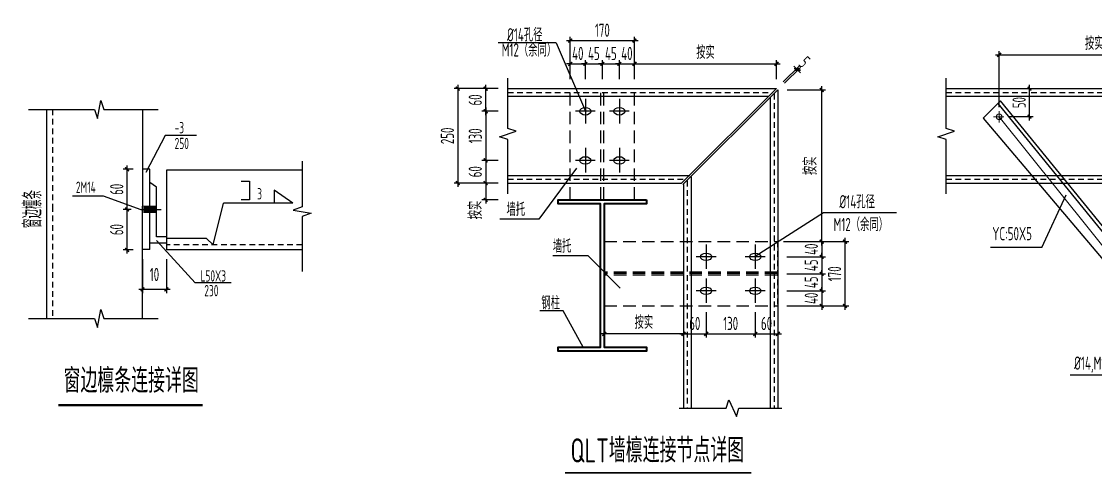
# Model space of a CAD drawing. Extents: x 447413 to 2975780, y -1432727 to 1301644.
# Drawn here: x 2714210 to 2756877, y -759806 to -741865 of the extents above; entities that cross this region are included whole.
import ezdxf
from ezdxf.enums import TextEntityAlignment as Align

# ---------------------------------------------------------------- set-up
doc = ezdxf.new("R2010")
doc.units = 0
doc.header["$LTSCALE"] = 1000
doc.header["$MEASUREMENT"] = 0
for name, pattern in [('DASHED', [0.75, 0.5, -0.25]), ('HIDDEN', [7, 5, -2]), ('HIDDENX2', [0.75, 0.5, -0.25]), ('x', [5, 3, -2]), ('x1', [2.5, 1.5, -1])]:
    doc.linetypes.add(name, pattern=pattern)
for name, color, linetype in [('AXIS_DIM', 3, 'Continuous'), ('COLU_DE_NUM', 7, 'Continuous'), ('DIM', 3, 'Continuous'), ('PUB_TEXT', 7, 'Continuous'), ('TEXT', 6, 'Continuous'), ('THIN', 7, 'Continuous'), ('X', 2, 'x'), ('中实线', 4, 'Continuous'), ('墙梁', 2, 'Continuous'), ('文字', 3, 'Continuous'), ('虚线', 1, 'HIDDEN'), ('螺栓', 15, 'Continuous')]:
    doc.layers.add(name, color=color, linetype=linetype)
for name, color, linetype, lineweight in [('柱', 51, 'Continuous', 18), ('细实线', 1, 'Continuous', 5), ('钢柱', 51, 'Continuous', 35)]:
    doc.layers.add(name, color=color, linetype=linetype, lineweight=lineweight)
doc.styles.add('TSSD_Dimension', font='sysz.shx', dxfattribs={"width": 0.7, "bigfont": 'syfs.shx'})
doc.styles.add('TSSD_Label', font='Tssdeng.shx', dxfattribs={"width": 0.7, "bigfont": 'hztxt.shx'})
doc.dimstyles.new('TSSD_10_150', dxfattribs={"dimtxt": 525, "dimasz": 150, "dimexe": 150, "dimexo": 375, "dimgap": 150, "dimtad": 1, "dimdec": 0, "dimlfac": 0.066667, "dimzin": 0, "dimdsep": 46, "dimtxsty": 'TSSD_Dimension', "dimblk": 'ARCHTICK', "dimblk1": 'ARCHTICK', "dimblk2": 'ARCHTICK', "dimcen": 0, "dimdle": 150, "dimclrt": 7, "dimadec": 0, "dimazin": 0, "dimtfac": 1, "dimtdec": 0, "dimtix": 1, "dimtmove": 2, "dimatfit": 3, "dimfxl": 0, "dimtolj": 1, "dimtzin": 0, "dimarcsym": 0})

# ---------------------------------------------------------------- blocks, each defined once
blk = doc.blocks.new('pppp')
at = {"layer": '螺栓', "lineweight": -3}
for p, q in [((0, -329), (0, 319)), ((263, 0), (-263, 0))]:
    blk.add_line(p, q, dxfattribs=at)
at = {"layer": '螺栓', "extrusion": (0, 0, -1)}
blk.add_ellipse((0, 0), major_axis=(-148, 0), ratio=0.666667, start_param=3.141593, end_param=9.424778, dxfattribs=at)
blk = doc.blocks.new('_ArchTick')
at = {"color": 0, "linetype": 'ByBlock', "const_width": 0.4}
blk.add_lwpolyline([(-0.5, -0.5), (0.5, 0.5)], dxfattribs=at)
blk = doc.blocks.new('*D140')
at = {"layer": 'Defpoints', "color": 0, "transparency": 16777216}
for p in [(2736611, -743546), (2736011, -744529), (2736611, -744529)]:
    blk.add_point(p, dxfattribs=at)
at = {"layer": 'DIM', "color": 0, "lineweight": -2, "transparency": 16777216}
for p, q in [((2736011, -743546), (2735861, -743546)), ((2736011, -744154), (2736011, -743396)), ((2736011, -743546), (2736611, -743546)), ((2736611, -744154), (2736611, -743396)), ((2736611, -743546), (2736761, -743546))]:
    blk.add_line(p, q, dxfattribs=at)
at = {"layer": 'DIM', "color": 0, "lineweight": -2, "transparency": 16777216, "xscale": 150, "yscale": 150, "zscale": 150}
blk.add_blockref('_ArchTick', (2736011, -743546), dxfattribs=at)
at = {"layer": 'DIM', "color": 0, "lineweight": -2, "transparency": 16777216, "xscale": 150, "yscale": 150, "zscale": 150, "rotation": 180}
blk.add_blockref('_ArchTick', (2736611, -743546), dxfattribs=at)
at = {"layer": 'DIM', "color": 7, "transparency": 16777216, "insert": (2736311, -743134), "char_height": 525, "attachment_point": 5, "style": 'TSSD_Dimension'}
blk.add_mtext('\\A1;40', dxfattribs=at)
blk = doc.blocks.new('*D141')
at = {"layer": 'Defpoints', "color": 0, "transparency": 16777216}
for p in [(2737286, -743546), (2736611, -744529), (2737286, -744529)]:
    blk.add_point(p, dxfattribs=at)
at = {"layer": 'DIM', "color": 0, "lineweight": -2, "transparency": 16777216}
for p, q in [((2736611, -743546), (2736461, -743546)), ((2736611, -744154), (2736611, -743396)), ((2736611, -743546), (2737286, -743546)), ((2737286, -744154), (2737286, -743396)), ((2737286, -743546), (2737436, -743546))]:
    blk.add_line(p, q, dxfattribs=at)
at = {"layer": 'DIM', "color": 0, "lineweight": -2, "transparency": 16777216, "xscale": 150, "yscale": 150, "zscale": 150}
blk.add_blockref('_ArchTick', (2736611, -743546), dxfattribs=at)
at = {"layer": 'DIM', "color": 0, "lineweight": -2, "transparency": 16777216, "xscale": 150, "yscale": 150, "zscale": 150, "rotation": 180}
blk.add_blockref('_ArchTick', (2737286, -743546), dxfattribs=at)
at = {"layer": 'DIM', "color": 7, "transparency": 16777216, "insert": (2736949, -743134), "char_height": 525, "attachment_point": 5, "style": 'TSSD_Dimension'}
blk.add_mtext('\\A1;45', dxfattribs=at)
blk = doc.blocks.new('*D142')
at = {"layer": 'Defpoints', "color": 0, "transparency": 16777216}
for p in [(2737961, -743546), (2737286, -744529), (2737961, -744529)]:
    blk.add_point(p, dxfattribs=at)
at = {"layer": 'DIM', "color": 0, "lineweight": -2, "transparency": 16777216}
for p, q in [((2737286, -743546), (2737136, -743546)), ((2737286, -744154), (2737286, -743396)), ((2737286, -743546), (2737961, -743546)), ((2737961, -744154), (2737961, -743396)), ((2737961, -743546), (2738111, -743546))]:
    blk.add_line(p, q, dxfattribs=at)
at = {"layer": 'DIM', "color": 0, "lineweight": -2, "transparency": 16777216, "xscale": 150, "yscale": 150, "zscale": 150}
blk.add_blockref('_ArchTick', (2737286, -743546), dxfattribs=at)
at = {"layer": 'DIM', "color": 0, "lineweight": -2, "transparency": 16777216, "xscale": 150, "yscale": 150, "zscale": 150, "rotation": 180}
blk.add_blockref('_ArchTick', (2737961, -743546), dxfattribs=at)
at = {"layer": 'DIM', "color": 7, "transparency": 16777216, "insert": (2737624, -743134), "char_height": 525, "attachment_point": 5, "style": 'TSSD_Dimension'}
blk.add_mtext('\\A1;45', dxfattribs=at)
blk = doc.blocks.new('*D143')
at = {"layer": 'Defpoints', "color": 0, "transparency": 16777216}
for p in [(2738561, -743546), (2737961, -744529), (2738561, -744529)]:
    blk.add_point(p, dxfattribs=at)
at = {"layer": 'DIM', "color": 0, "lineweight": -2, "transparency": 16777216}
for p, q in [((2737961, -743546), (2737811, -743546)), ((2737961, -744154), (2737961, -743396)), ((2737961, -743546), (2738561, -743546)), ((2738561, -744154), (2738561, -743396)), ((2738561, -743546), (2738711, -743546))]:
    blk.add_line(p, q, dxfattribs=at)
at = {"layer": 'DIM', "color": 0, "lineweight": -2, "transparency": 16777216, "xscale": 150, "yscale": 150, "zscale": 150}
blk.add_blockref('_ArchTick', (2737961, -743546), dxfattribs=at)
at = {"layer": 'DIM', "color": 0, "lineweight": -2, "transparency": 16777216, "xscale": 150, "yscale": 150, "zscale": 150, "rotation": 180}
blk.add_blockref('_ArchTick', (2738561, -743546), dxfattribs=at)
at = {"layer": 'DIM', "color": 7, "transparency": 16777216, "insert": (2738261, -743134), "char_height": 525, "attachment_point": 5, "style": 'TSSD_Dimension'}
blk.add_mtext('\\A1;40', dxfattribs=at)
blk = doc.blocks.new('*D144')
at = {"layer": 'Defpoints', "color": 0, "transparency": 16777216}
for p in [(2738561, -742622), (2736011, -744529), (2738561, -744529)]:
    blk.add_point(p, dxfattribs=at)
at = {"layer": 'DIM', "color": 0, "lineweight": -2, "transparency": 16777216}
for p, q in [((2735861, -742622), (2738711, -742622)), ((2736011, -744154), (2736011, -742472)), ((2738561, -744154), (2738561, -742472))]:
    blk.add_line(p, q, dxfattribs=at)
at = {"layer": 'DIM', "color": 0, "lineweight": -2, "transparency": 16777216, "xscale": 150, "yscale": 150, "zscale": 150, "rotation": 180}
blk.add_blockref('_ArchTick', (2736011, -742622), dxfattribs=at)
at = {"layer": 'DIM', "color": 0, "lineweight": -2, "transparency": 16777216, "xscale": 150, "yscale": 150, "zscale": 150}
blk.add_blockref('_ArchTick', (2738561, -742622), dxfattribs=at)
at = {"layer": 'DIM', "color": 7, "transparency": 16777216, "insert": (2737286, -742210), "char_height": 525, "attachment_point": 5, "style": 'TSSD_Dimension'}
blk.add_mtext('\\A1;170', dxfattribs=at)
blk = doc.blocks.new('*D145')
at = {"layer": 'Defpoints', "color": 0, "transparency": 16777216}
for p in [(2732651, -744529), (2733526, -744529), (2733526, -745429)]:
    blk.add_point(p, dxfattribs=at)
at = {"layer": 'DIM', "color": 0, "lineweight": -2, "transparency": 16777216}
for p, q in [((2733151, -744529), (2732501, -744529)), ((2732651, -745579), (2732651, -744379)), ((2733151, -745429), (2732501, -745429))]:
    blk.add_line(p, q, dxfattribs=at)
at = {"layer": 'DIM', "color": 0, "lineweight": -2, "transparency": 16777216, "xscale": 150, "yscale": 150, "zscale": 150}
for p, rotation in [((2732651, -744529), 90), ((2732651, -745429), 270)]:
    blk.add_blockref('_ArchTick', p, dxfattribs=dict(at, rotation=rotation))
at = {"layer": 'DIM', "color": 7, "transparency": 16777216, "insert": (2732238, -744979), "char_height": 525, "attachment_point": 5, "rotation": 90, "style": 'TSSD_Dimension'}
blk.add_mtext('\\A1;60', dxfattribs=at)
blk = doc.blocks.new('*D146')
at = {"layer": 'Defpoints', "color": 0, "transparency": 16777216}
for p in [(2733526, -745429), (2732651, -747379), (2733526, -747379)]:
    blk.add_point(p, dxfattribs=at)
at = {"layer": 'DIM', "color": 0, "lineweight": -2, "transparency": 16777216}
for p, q in [((2732651, -745279), (2732651, -747529)), ((2733151, -745429), (2732501, -745429)), ((2733151, -747379), (2732501, -747379))]:
    blk.add_line(p, q, dxfattribs=at)
at = {"layer": 'DIM', "color": 0, "lineweight": -2, "transparency": 16777216, "xscale": 150, "yscale": 150, "zscale": 150}
for p, rotation in [((2732651, -745429), 90), ((2732651, -747379), 270)]:
    blk.add_blockref('_ArchTick', p, dxfattribs=dict(at, rotation=rotation))
at = {"layer": 'DIM', "color": 7, "transparency": 16777216, "insert": (2732238, -746404), "char_height": 525, "attachment_point": 5, "rotation": 90, "style": 'TSSD_Dimension'}
blk.add_mtext('\\A1;130', dxfattribs=at)
blk = doc.blocks.new('*D147')
at = {"layer": 'Defpoints', "color": 0, "transparency": 16777216}
for p in [(2733526, -747379), (2732651, -748279), (2733526, -748279)]:
    blk.add_point(p, dxfattribs=at)
at = {"layer": 'DIM', "color": 0, "lineweight": -2, "transparency": 16777216}
for p, q in [((2733151, -747379), (2732501, -747379)), ((2732651, -747229), (2732651, -748429)), ((2733151, -748279), (2732501, -748279))]:
    blk.add_line(p, q, dxfattribs=at)
at = {"layer": 'DIM', "color": 0, "lineweight": -2, "transparency": 16777216, "xscale": 150, "yscale": 150, "zscale": 150}
for p, rotation in [((2732651, -747379), 90), ((2732651, -748279), 270)]:
    blk.add_blockref('_ArchTick', p, dxfattribs=dict(at, rotation=rotation))
at = {"layer": 'DIM', "color": 7, "transparency": 16777216, "insert": (2732238, -747829), "char_height": 525, "attachment_point": 5, "rotation": 90, "style": 'TSSD_Dimension'}
blk.add_mtext('\\A1;60', dxfattribs=at)
blk = doc.blocks.new('*D148')
at = {"layer": 'Defpoints', "color": 0, "transparency": 16777216}
for p in [(2733526, -748279), (2732651, -748945), (2733526, -748945)]:
    blk.add_point(p, dxfattribs=at)
at = {"layer": 'DIM', "color": 0, "lineweight": -2, "transparency": 16777216}
for p, q in [((2733151, -748279), (2732501, -748279)), ((2732651, -748129), (2732651, -749095)), ((2733151, -748945), (2732501, -748945))]:
    blk.add_line(p, q, dxfattribs=at)
at = {"layer": 'DIM', "color": 0, "lineweight": -2, "transparency": 16777216, "xscale": 150, "yscale": 150, "zscale": 150}
for p, rotation in [((2732651, -748279), 90), ((2732651, -748945), 270)]:
    blk.add_blockref('_ArchTick', p, dxfattribs=dict(at, rotation=rotation))
at = {"layer": 'DIM', "color": 7, "transparency": 16777216, "insert": (2732238, -749347), "char_height": 525, "attachment_point": 5, "rotation": 90, "style": 'TSSD_Dimension'}
blk.add_mtext('\\A1;按实', dxfattribs=at)
blk = doc.blocks.new('*D149')
at = {"layer": 'Defpoints', "color": 0, "transparency": 16777216}
for p in [(2733526, -744529), (2731543, -748279), (2733526, -748279)]:
    blk.add_point(p, dxfattribs=at)
at = {"layer": 'DIM', "color": 0, "lineweight": -2, "transparency": 16777216}
for p, q in [((2733151, -744529), (2731393, -744529)), ((2731543, -744379), (2731543, -748429)), ((2733151, -748279), (2731393, -748279))]:
    blk.add_line(p, q, dxfattribs=at)
at = {"layer": 'DIM', "color": 0, "lineweight": -2, "transparency": 16777216, "xscale": 150, "yscale": 150, "zscale": 150}
for p, rotation in [((2731543, -744529), 90), ((2731543, -748279), 270)]:
    blk.add_blockref('_ArchTick', p, dxfattribs=dict(at, rotation=rotation))
at = {"layer": 'DIM', "color": 7, "transparency": 16777216, "insert": (2731130, -746404), "char_height": 525, "attachment_point": 5, "rotation": 90, "style": 'TSSD_Dimension'}
blk.add_mtext('\\A1;250', dxfattribs=at)
blk = doc.blocks.new('*D150')
at = {"layer": 'Defpoints', "color": 0, "transparency": 16777216}
for p in [(2744243, -750604), (2744243, -751204), (2746000, -751204)]:
    blk.add_point(p, dxfattribs=at)
at = {"layer": 'DIM', "color": 0, "lineweight": -2, "transparency": 16777216}
for p, q in [((2746000, -750604), (2746000, -750454)), ((2744618, -750604), (2746150, -750604)), ((2746000, -750604), (2746000, -751204)), ((2744618, -751204), (2746150, -751204)), ((2746000, -751204), (2746000, -751354))]:
    blk.add_line(p, q, dxfattribs=at)
at = {"layer": 'DIM', "color": 0, "lineweight": -2, "transparency": 16777216, "xscale": 150, "yscale": 150, "zscale": 150}
for p, rotation in [((2746000, -750604), 270), ((2746000, -751204), 90)]:
    blk.add_blockref('_ArchTick', p, dxfattribs=dict(at, rotation=rotation))
at = {"layer": 'DIM', "color": 7, "transparency": 16777216, "insert": (2745588, -750904), "char_height": 525, "attachment_point": 5, "rotation": 90, "style": 'TSSD_Dimension'}
blk.add_mtext('\\A1;40', dxfattribs=at)
blk = doc.blocks.new('*D151')
at = {"layer": 'Defpoints', "color": 0, "transparency": 16777216}
for p in [(2744243, -751204), (2744243, -751879), (2746000, -751879)]:
    blk.add_point(p, dxfattribs=at)
at = {"layer": 'DIM', "color": 0, "lineweight": -2, "transparency": 16777216}
for p, q in [((2744618, -751204), (2746150, -751204)), ((2746000, -751204), (2746000, -751054)), ((2746000, -751204), (2746000, -751879)), ((2744618, -751879), (2746150, -751879)), ((2746000, -751879), (2746000, -752029))]:
    blk.add_line(p, q, dxfattribs=at)
at = {"layer": 'DIM', "color": 0, "lineweight": -2, "transparency": 16777216, "xscale": 150, "yscale": 150, "zscale": 150}
for p, rotation in [((2746000, -751204), 270), ((2746000, -751879), 90)]:
    blk.add_blockref('_ArchTick', p, dxfattribs=dict(at, rotation=rotation))
at = {"layer": 'DIM', "color": 7, "transparency": 16777216, "insert": (2745588, -751542), "char_height": 525, "attachment_point": 5, "rotation": 90, "style": 'TSSD_Dimension'}
blk.add_mtext('\\A1;45', dxfattribs=at)
blk = doc.blocks.new('*D117')
at = {"layer": 'Defpoints', "color": 0, "transparency": 16777216}
for p in [(2744243, -751879), (2744243, -752554), (2746000, -752554)]:
    blk.add_point(p, dxfattribs=at)
at = {"layer": 'DIM', "color": 0, "lineweight": -2, "transparency": 16777216}
for p, q in [((2746000, -751879), (2746000, -751729)), ((2744618, -751879), (2746150, -751879)), ((2746000, -751879), (2746000, -752554)), ((2744618, -752554), (2746150, -752554)), ((2746000, -752554), (2746000, -752704))]:
    blk.add_line(p, q, dxfattribs=at)
at = {"layer": 'DIM', "color": 0, "lineweight": -2, "transparency": 16777216, "xscale": 150, "yscale": 150, "zscale": 150}
for p, rotation in [((2746000, -751879), 270), ((2746000, -752554), 90)]:
    blk.add_blockref('_ArchTick', p, dxfattribs=dict(at, rotation=rotation))
at = {"layer": 'DIM', "color": 7, "transparency": 16777216, "insert": (2745588, -752217), "char_height": 525, "attachment_point": 5, "rotation": 90, "style": 'TSSD_Dimension'}
blk.add_mtext('\\A1;45', dxfattribs=at)
blk = doc.blocks.new('*D118')
at = {"layer": 'Defpoints', "color": 0, "transparency": 16777216}
for p in [(2744243, -752554), (2744243, -753154), (2746000, -753154)]:
    blk.add_point(p, dxfattribs=at)
at = {"layer": 'DIM', "color": 0, "lineweight": -2, "transparency": 16777216}
for p, q in [((2744618, -752554), (2746150, -752554)), ((2746000, -752554), (2746000, -752404)), ((2746000, -752554), (2746000, -753154)), ((2744618, -753154), (2746150, -753154)), ((2746000, -753154), (2746000, -753304))]:
    blk.add_line(p, q, dxfattribs=at)
at = {"layer": 'DIM', "color": 0, "lineweight": -2, "transparency": 16777216, "xscale": 150, "yscale": 150, "zscale": 150}
for p, rotation in [((2746000, -752554), 270), ((2746000, -753154), 90)]:
    blk.add_blockref('_ArchTick', p, dxfattribs=dict(at, rotation=rotation))
at = {"layer": 'DIM', "color": 7, "transparency": 16777216, "insert": (2745588, -752854), "char_height": 525, "attachment_point": 5, "rotation": 90, "style": 'TSSD_Dimension'}
blk.add_mtext('\\A1;40', dxfattribs=at)
blk = doc.blocks.new('*D119')
at = {"layer": 'Defpoints', "color": 0, "transparency": 16777216}
for p in [(2744243, -750604), (2744243, -753154), (2746924, -753154)]:
    blk.add_point(p, dxfattribs=at)
at = {"layer": 'DIM', "color": 0, "lineweight": -2, "transparency": 16777216}
for p, q in [((2746924, -750454), (2746924, -753304)), ((2744618, -750604), (2747074, -750604)), ((2744618, -753154), (2747074, -753154))]:
    blk.add_line(p, q, dxfattribs=at)
at = {"layer": 'DIM', "color": 0, "lineweight": -2, "transparency": 16777216, "xscale": 150, "yscale": 150, "zscale": 150}
for p, rotation in [((2746924, -750604), 90), ((2746924, -753154), 270)]:
    blk.add_blockref('_ArchTick', p, dxfattribs=dict(at, rotation=rotation))
at = {"layer": 'DIM', "color": 7, "transparency": 16777216, "insert": (2746512, -751879), "char_height": 525, "attachment_point": 5, "rotation": 90, "style": 'TSSD_Dimension'}
blk.add_mtext('\\A1;170', dxfattribs=at)
blk = doc.blocks.new('*D120')
at = {"layer": 'Defpoints', "color": 0, "transparency": 16777216}
for p in [(2744258, -744583), (2746000, -744583), (2744108, -750604)]:
    blk.add_point(p, dxfattribs=at)
at = {"layer": 'DIM', "color": 0, "lineweight": -2, "transparency": 16777216}
for p, q in [((2746000, -750754), (2746000, -744433)), ((2744633, -744583), (2746150, -744583)), ((2744483, -750604), (2746150, -750604))]:
    blk.add_line(p, q, dxfattribs=at)
at = {"layer": 'DIM', "color": 0, "lineweight": -2, "transparency": 16777216, "xscale": 150, "yscale": 150, "zscale": 150}
for p, rotation in [((2746000, -744583), 90), ((2746000, -750604), 270)]:
    blk.add_blockref('_ArchTick', p, dxfattribs=dict(at, rotation=rotation))
at = {"layer": 'DIM', "color": 7, "transparency": 16777216, "insert": (2745540, -747594), "char_height": 525, "attachment_point": 5, "rotation": 90, "style": 'TSSD_Dimension'}
blk.add_mtext('\\A1;按实', dxfattribs=at)
blk = doc.blocks.new('*D121')
at = {"layer": 'Defpoints', "color": 0, "transparency": 16777216}
for p in [(2744205, -743547), (2738561, -744529), (2744205, -744530)]:
    blk.add_point(p, dxfattribs=at)
at = {"layer": 'DIM', "color": 0, "lineweight": -2, "transparency": 16777216}
for p, q in [((2738411, -743547), (2744355, -743547)), ((2738561, -744154), (2738561, -743397)), ((2744205, -744155), (2744205, -743397))]:
    blk.add_line(p, q, dxfattribs=at)
at = {"layer": 'DIM', "color": 0, "lineweight": -2, "transparency": 16777216, "xscale": 150, "yscale": 150, "zscale": 150, "rotation": 180}
blk.add_blockref('_ArchTick', (2738561, -743547), dxfattribs=at)
at = {"layer": 'DIM', "color": 0, "lineweight": -2, "transparency": 16777216, "xscale": 150, "yscale": 150, "zscale": 150}
blk.add_blockref('_ArchTick', (2744205, -743547), dxfattribs=at)
at = {"layer": 'DIM', "color": 7, "transparency": 16777216, "insert": (2741383, -743087), "char_height": 525, "attachment_point": 5, "style": 'TSSD_Dimension'}
blk.add_mtext('\\A1;按实', dxfattribs=at)
blk = doc.blocks.new('*D122')
at = {"layer": 'Defpoints', "color": 0, "transparency": 16777216}
for p in [(2745053, -743794), (2744205, -744530), (2744258, -744583)]:
    blk.add_point(p, dxfattribs=at)
at = {"layer": 'DIM', "color": 0, "lineweight": -2, "transparency": 16777216}
for p, q in [((2744471, -744266), (2745107, -743635)), ((2745000, -743740), (2744895, -743634)), ((2744524, -744319), (2745160, -743688)), ((2745000, -743740), (2745053, -743794)), ((2745053, -743794), (2745159, -743900))]:
    blk.add_line(p, q, dxfattribs=at)
at = {"layer": 'DIM', "color": 0, "lineweight": -2, "transparency": 16777216, "xscale": 150, "yscale": 150, "zscale": 150}
for p, rotation in [((2745000, -743740), 314.8083830856521), ((2745053, -743794), 134.8083830856521)]:
    blk.add_blockref('_ArchTick', p, dxfattribs=dict(at, rotation=rotation))
at = {"layer": 'DIM', "color": 7, "transparency": 16777216, "insert": (2745319, -743476), "char_height": 525, "attachment_point": 5, "rotation": 314.8084, "style": 'TSSD_Dimension'}
blk.add_mtext('\\A1;5', dxfattribs=at)
blk = doc.blocks.new('*D123')
at = {"layer": 'Defpoints', "color": 0, "transparency": 16777216}
for p in [(2741408, -753033), (2740508, -753154), (2741408, -754264)]:
    blk.add_point(p, dxfattribs=at)
at = {"layer": 'DIM', "color": 0, "lineweight": -2, "transparency": 16777216}
for p, q in [((2741408, -753408), (2741408, -754414)), ((2740508, -753529), (2740508, -754414)), ((2740358, -754264), (2741558, -754264))]:
    blk.add_line(p, q, dxfattribs=at)
at = {"layer": 'DIM', "color": 0, "lineweight": -2, "transparency": 16777216, "xscale": 150, "yscale": 150, "zscale": 150, "rotation": 180}
blk.add_blockref('_ArchTick', (2740508, -754264), dxfattribs=at)
at = {"layer": 'DIM', "color": 0, "lineweight": -2, "transparency": 16777216, "xscale": 150, "yscale": 150, "zscale": 150}
blk.add_blockref('_ArchTick', (2741408, -754264), dxfattribs=at)
at = {"layer": 'DIM', "color": 7, "transparency": 16777216, "insert": (2740958, -753851), "char_height": 525, "attachment_point": 5, "style": 'TSSD_Dimension'}
blk.add_mtext('\\A1;60', dxfattribs=at)
blk = doc.blocks.new('*D124')
at = {"layer": 'Defpoints', "color": 0, "transparency": 16777216}
for p in [(2741408, -753033), (2743358, -753033), (2743358, -754264)]:
    blk.add_point(p, dxfattribs=at)
at = {"layer": 'DIM', "color": 0, "lineweight": -2, "transparency": 16777216}
for p, q in [((2741408, -753408), (2741408, -754414)), ((2743358, -753408), (2743358, -754414)), ((2741258, -754264), (2743508, -754264))]:
    blk.add_line(p, q, dxfattribs=at)
at = {"layer": 'DIM', "color": 0, "lineweight": -2, "transparency": 16777216, "xscale": 150, "yscale": 150, "zscale": 150, "rotation": 180}
blk.add_blockref('_ArchTick', (2741408, -754264), dxfattribs=at)
at = {"layer": 'DIM', "color": 0, "lineweight": -2, "transparency": 16777216, "xscale": 150, "yscale": 150, "zscale": 150}
blk.add_blockref('_ArchTick', (2743358, -754264), dxfattribs=at)
at = {"layer": 'DIM', "color": 7, "transparency": 16777216, "insert": (2742383, -753851), "char_height": 525, "attachment_point": 5, "style": 'TSSD_Dimension'}
blk.add_mtext('\\A1;130', dxfattribs=at)
blk = doc.blocks.new('*D125')
at = {"layer": 'Defpoints', "color": 0, "transparency": 16777216}
for p in [(2743358, -753033), (2744258, -753033), (2744258, -754264)]:
    blk.add_point(p, dxfattribs=at)
at = {"layer": 'DIM', "color": 0, "lineweight": -2, "transparency": 16777216}
for p, q in [((2743358, -753408), (2743358, -754414)), ((2744258, -753408), (2744258, -754414)), ((2743208, -754264), (2744408, -754264))]:
    blk.add_line(p, q, dxfattribs=at)
at = {"layer": 'DIM', "color": 0, "lineweight": -2, "transparency": 16777216, "xscale": 150, "yscale": 150, "zscale": 150, "rotation": 180}
blk.add_blockref('_ArchTick', (2743358, -754264), dxfattribs=at)
at = {"layer": 'DIM', "color": 0, "lineweight": -2, "transparency": 16777216, "xscale": 150, "yscale": 150, "zscale": 150}
blk.add_blockref('_ArchTick', (2744258, -754264), dxfattribs=at)
at = {"layer": 'DIM', "color": 7, "transparency": 16777216, "insert": (2743808, -753851), "char_height": 525, "attachment_point": 5, "style": 'TSSD_Dimension'}
blk.add_mtext('\\A1;60', dxfattribs=at)
blk = doc.blocks.new('*D126')
at = {"layer": 'Defpoints', "color": 0, "transparency": 16777216}
for p in [(2737361, -753154), (2740508, -753154), (2737361, -754264)]:
    blk.add_point(p, dxfattribs=at)
at = {"layer": 'DIM', "color": 0, "lineweight": -2, "transparency": 16777216}
for p, q in [((2737361, -753529), (2737361, -754414)), ((2740508, -753529), (2740508, -754414)), ((2740658, -754264), (2737211, -754264))]:
    blk.add_line(p, q, dxfattribs=at)
at = {"layer": 'DIM', "color": 0, "lineweight": -2, "transparency": 16777216, "xscale": 150, "yscale": 150, "zscale": 150, "rotation": 180}
blk.add_blockref('_ArchTick', (2737361, -754264), dxfattribs=at)
at = {"layer": 'DIM', "color": 0, "lineweight": -2, "transparency": 16777216, "xscale": 150, "yscale": 150, "zscale": 150}
blk.add_blockref('_ArchTick', (2740508, -754264), dxfattribs=at)
at = {"layer": 'DIM', "color": 7, "transparency": 16777216, "insert": (2738935, -753804), "char_height": 525, "attachment_point": 5, "style": 'TSSD_Dimension'}
blk.add_mtext('\\A1;按实', dxfattribs=at)
blk = doc.blocks.new('*D128')
at = {"layer": 'AXIS_DIM', "color": 0, "lineweight": -2, "transparency": 16777216}
for p, q in [((2753405, -744530), (2754406, -744530)), ((2754256, -745791), (2754256, -744380)), ((2753424, -745641), (2754406, -745641))]:
    blk.add_line(p, q, dxfattribs=at)
at = {"layer": 'Defpoints', "color": 0, "transparency": 16777216}
for p in [(2753030, -744530), (2754256, -744530), (2753049, -745641)]:
    blk.add_point(p, dxfattribs=at)
at = {"layer": 'AXIS_DIM', "color": 0, "lineweight": -2, "transparency": 16777216, "xscale": 150, "yscale": 150, "zscale": 150}
for p, rotation in [((2754256, -744530), 90), ((2754256, -745641), 270)]:
    blk.add_blockref('_ArchTick', p, dxfattribs=dict(at, rotation=rotation))
at = {"layer": 'AXIS_DIM', "color": 7, "transparency": 16777216, "insert": (2753843, -745085), "char_height": 525, "attachment_point": 5, "rotation": 90, "style": 'TSSD_Dimension'}
blk.add_mtext('\\A1;50', dxfattribs=at)
blk = doc.blocks.new('*D129')
at = {"layer": 'Defpoints', "color": 0, "transparency": 16777216}
for p in [(2760606, -743190), (2753049, -745641), (2760606, -754505)]:
    blk.add_point(p, dxfattribs=at)
at = {"layer": 'DIM', "color": 0, "lineweight": -2, "transparency": 16777216}
for p, q in [((2752899, -743190), (2760756, -743190)), ((2753049, -745266), (2753049, -743040)), ((2760606, -754130), (2760606, -743040))]:
    blk.add_line(p, q, dxfattribs=at)
at = {"layer": 'DIM', "color": 0, "lineweight": -2, "transparency": 16777216, "xscale": 150, "yscale": 150, "zscale": 150, "rotation": 180}
blk.add_blockref('_ArchTick', (2753049, -743190), dxfattribs=at)
at = {"layer": 'DIM', "color": 0, "lineweight": -2, "transparency": 16777216, "xscale": 150, "yscale": 150, "zscale": 150}
blk.add_blockref('_ArchTick', (2760606, -743190), dxfattribs=at)
at = {"layer": 'DIM', "color": 7, "transparency": 16777216, "insert": (2756828, -742730), "char_height": 525, "attachment_point": 5, "style": 'TSSD_Dimension'}
blk.add_mtext('\\A1;按实', dxfattribs=at)
blk = doc.blocks.new('*D130')
at = {"layer": 'Defpoints', "color": 0, "transparency": 16777216}
for p in [(2753049, -745651), (2760531, -749105), (2759819, -751879), (2759591, -753816), (2760531, -754785)]:
    blk.add_point(p, dxfattribs=at)
at = {"layer": 'DIM', "color": 0, "lineweight": -2, "transparency": 16777216}
blk.add_arc((2760531, -754989), 3191, 90, 128.7006, dxfattribs=at)
at = {"layer": 'DIM', "color": 0, "lineweight": -2, "transparency": 16777216, "xscale": 150, "yscale": 150, "zscale": 150}
blk.add_blockref('_ArchTick', (2760531, -751798), dxfattribs=at)
at = {"layer": 'DIM', "color": 0, "lineweight": -2, "transparency": 16777216, "xscale": 150, "yscale": 150, "zscale": 150, "rotation": 218.7006011372305}
blk.add_blockref('_ArchTick', (2758536, -752499), dxfattribs=at)
at = {"layer": 'DIM', "color": 7, "transparency": 16777216, "insert": (2759337, -751590), "char_height": 525, "attachment_point": 5, "rotation": 19.3503, "style": 'TSSD_Dimension'}
blk.add_mtext('\\A1;45%%D', dxfattribs=at)
blk = doc.blocks.new('*D158')
at = {"layer": 'AXIS_DIM', "color": 0, "lineweight": -2, "transparency": 16777216}
for p, q in [((2719019, -751305), (2719019, -752647)), ((2719967, -751305), (2719967, -752647)), ((2720117, -752497), (2718869, -752497))]:
    blk.add_line(p, q, dxfattribs=at)
at = {"layer": 'Defpoints', "color": 0, "transparency": 16777216}
for p in [(2719019, -750930), (2719967, -750930), (2719019, -752497)]:
    blk.add_point(p, dxfattribs=at)
at = {"layer": 'AXIS_DIM', "color": 0, "lineweight": -2, "transparency": 16777216, "xscale": 150, "yscale": 150, "zscale": 150, "rotation": 180}
blk.add_blockref('_ArchTick', (2719019, -752497), dxfattribs=at)
at = {"layer": 'AXIS_DIM', "color": 0, "lineweight": -2, "transparency": 16777216, "xscale": 150, "yscale": 150, "zscale": 150}
blk.add_blockref('_ArchTick', (2719967, -752497), dxfattribs=at)
at = {"layer": 'AXIS_DIM', "color": 7, "transparency": 16777216, "insert": (2719493, -751907), "char_height": 525, "attachment_point": 5, "style": 'TSSD_Dimension'}
blk.add_mtext('\\A1;10', dxfattribs=at)
blk = doc.blocks.new('*D159')
at = {"layer": 'AXIS_DIM', "color": 0, "lineweight": -2, "transparency": 16777216}
for p, q in [((2718405, -751080), (2718405, -749173)), ((2718574, -749323), (2718255, -749323)), ((2718644, -750930), (2718255, -750930))]:
    blk.add_line(p, q, dxfattribs=at)
at = {"layer": 'Defpoints', "color": 0, "transparency": 16777216}
for p in [(2718405, -749323), (2718949, -749323), (2719019, -750930)]:
    blk.add_point(p, dxfattribs=at)
at = {"layer": 'AXIS_DIM', "color": 0, "lineweight": -2, "transparency": 16777216, "xscale": 150, "yscale": 150, "zscale": 150}
for p, rotation in [((2718405, -749323), 90), ((2718405, -750930), 270)]:
    blk.add_blockref('_ArchTick', p, dxfattribs=dict(at, rotation=rotation))
at = {"layer": 'AXIS_DIM', "color": 7, "transparency": 16777216, "insert": (2717993, -750127), "char_height": 525, "attachment_point": 5, "rotation": 90, "style": 'TSSD_Dimension'}
blk.add_mtext('\\A1;60', dxfattribs=at)
blk = doc.blocks.new('*D160')
at = {"layer": 'AXIS_DIM', "color": 0, "lineweight": -2, "transparency": 16777216}
for p, q in [((2718644, -747731), (2718255, -747731)), ((2718405, -749473), (2718405, -747581)), ((2718574, -749323), (2718255, -749323))]:
    blk.add_line(p, q, dxfattribs=at)
at = {"layer": 'Defpoints', "color": 0, "transparency": 16777216}
for p in [(2718405, -747731), (2719019, -747731), (2718949, -749323)]:
    blk.add_point(p, dxfattribs=at)
at = {"layer": 'AXIS_DIM', "color": 0, "lineweight": -2, "transparency": 16777216, "xscale": 150, "yscale": 150, "zscale": 150}
for p, rotation in [((2718405, -747731), 90), ((2718405, -749323), 270)]:
    blk.add_blockref('_ArchTick', p, dxfattribs=dict(at, rotation=rotation))
at = {"layer": 'AXIS_DIM', "color": 7, "transparency": 16777216, "insert": (2717993, -748527), "char_height": 525, "attachment_point": 5, "rotation": 90, "style": 'TSSD_Dimension'}
blk.add_mtext('\\A1;60', dxfattribs=at)

msp = doc.modelspace()

# ---------------------------------------------------------------- linework, layer by layer
for p, q in [((2753104.5, -745010.3, 126000), (2752410.4, -745707.6, 126000)), ((2760232.7, -753990.1, 126000), (2753004.7, -745119.8, 126000)), ((2760334.1, -753882.5, 126000), (2753104.5, -745010.3, 126000)), ((2752410.4, -745707.6, 126000), (2759815.6, -754432.6, 126000))]:
    msp.add_line(p, q)
at = {"layer": 'AXIS_DIM'}
for p, q in [((2754747.9, -750842, 126000), (2755705, -748741.7, 126000)), ((2754747.9, -750842, 126000), (2752708.5, -750842, 126000)), ((2755874.9, -755886.3, 126000), (2758007.2, -755886.3, 126000))]:
    msp.add_line(p, q, dxfattribs=at)
at = {"layer": 'COLU_DE_NUM', "const_width": 62.5, "elevation": 126000}
msp.add_lwpolyline([(2735803, -759775.1), (2743206.7, -759775.1)], dxfattribs=at)
at = {"layer": 'DIM'}
for p, q in [((2735457, -742715.2, 126000), (2733142.4, -742715.2, 126000)), ((2735457, -742715.2, 126000), (2736611.4, -745430.3, 126000)), ((2719917.6, -746385.5, 126000), (2719147, -747860.2, 126000)), ((2721157.9, -746385.5, 126000), (2719917.6, -746385.5, 126000)), ((2736254.5, -747686.1, 126000), (2734760.9, -749713.2, 126000)), ((2716237.7, -748788.2, 126000), (2717461.9, -748788.2, 126000)), ((2717461.9, -748788.2, 126000), (2718949, -749323.2, 126000)), ((2746072.8, -749464.5, 126000), (2743358.4, -751196.5, 126000)), ((2748977.7, -749464.5, 126000), (2746072.8, -749464.5, 126000)), ((2734760.9, -749713.2, 126000), (2733208.2, -749713.2, 126000)), ((2719567.9, -750563.1, 126000), (2721115.3, -752242.4, 126000)), ((2736718.2, -751169.3, 126000), (2735322.2, -751169.3, 126000)), ((2737998.6, -752446.6, 126000), (2736718.2, -751169.3, 126000)), ((2722541.4, -752242.4, 126000), (2721115.3, -752242.4, 126000)), ((2735723.4, -753353.9, 126000), (2734800.2, -753353.9, 126000)), ((2736529, -754785.4, 126000), (2735723.4, -753353.9, 126000))]:
    msp.add_line(p, q, dxfattribs=at)
at = {"layer": 'TEXT', "const_width": 92.6, "elevation": 126000}
msp.add_lwpolyline([(2715668.4, -757088.2), (2721406.6, -757088.2)], dxfattribs=at)
at = {"layer": 'THIN'}
for p, q in [((2715210.8, -745359, 126000), (2715210.8, -749193.7, 126000)), ((2719019.1, -745359, 126000), (2719019.1, -749193.7, 126000)), ((2725365.4, -747769.6, 126000), (2719966.6, -747769.6, 126000)), ((2719966.6, -747769.6, 126000), (2719966.6, -750929.9, 126000)), ((2722935.1, -748197, 126000), (2723268.4, -748197, 126000)), ((2723268.4, -748197, 126000), (2723268.4, -748943.9, 126000)), ((2724242.4, -748554.1, 126000), (2724242.4, -749081.6, 126000)), ((2724987, -749081.6, 126000), (2724242.4, -748554.1, 126000)), ((2715210.8, -749193.7, 126000), (2715210.8, -753649.4, 126000)), ((2719019.1, -753649.4, 126000), (2719019.1, -749193.7, 126000)), ((2721821.2, -750724.4, 126000), (2722238.8, -749081.6, 126000)), ((2724987, -749081.6, 126000), (2722238.8, -749081.6, 126000)), ((2723268.4, -748943.9, 126000), (2722935.1, -748943.9, 126000)), ((2725365.4, -750929.9, 126000), (2719966.6, -750929.9, 126000))]:
    msp.add_line(p, q, dxfattribs=at)
at = {"layer": 'THIN', "elevation": 126000}
for points in [[(2733526, -748699), (2733526, -746553.5), (2733196, -746448.5), (2733856, -746218.8), (2733526, -746113.8), (2733526, -744109)], [(2750941.4, -748699.5), (2750941.4, -746554), (2750611.4, -746449), (2751271.4, -746219.3), (2750941.4, -746114.3), (2750941.4, -744109.5)], [(2714489.5, -745359), (2717105.8, -745359), (2717235.8, -745716.2), (2717361.8, -745001.8), (2717488.5, -745359), (2719637.5, -745359)], [(2725365.4, -747412.5), (2725365.4, -749219.6), (2725008.2, -749349.6), (2725722.7, -749475.6), (2725365.4, -749602.3), (2725365.4, -751792.4)], [(2714489.5, -753649.4), (2717105.8, -753649.4), (2717235.8, -754006.6), (2717361.8, -753292.2), (2717488.5, -753649.4), (2719637.5, -753649.4)], [(2740343.3, -757218.5), (2742204.6, -757218.5), (2742309.6, -756888.5), (2742611.1, -757548.5), (2742711.6, -757218.5), (2744416.3, -757218.5)]]:
    msp.add_lwpolyline(points, dxfattribs=at)
at = {"layer": 'X', "color": 8, "linetype": 'x1', "ltscale": 0.15}
for p, q in [((2733526, -744679, 126000), (2744055.4, -744680, 126000)), ((2744108.4, -744733.1, 126000), (2744108.4, -757218.5, 126000)), ((2750941.4, -744679.5, 126000), (2770271.5, -744680.7, 126000)), ((2715444.3, -745359, 126000), (2715444.3, -749193.7, 126000)), ((2733526, -748129, 126000), (2740605.4, -748130, 126000)), ((2740658.4, -748183.1, 126000), (2740658.4, -757218.5, 126000)), ((2750941.4, -748129.5, 126000), (2770271.5, -748131, 126000)), ((2715444.3, -749193.7, 126000), (2715444.3, -753649.4, 126000)), ((2725365.4, -750724.4, 126000), (2719966.6, -750724.4, 126000)), ((2744243.4, -750604, 126000), (2744243.4, -753154, 126000))]:
    msp.add_line(p, q, dxfattribs=at)
at = {"layer": '中实线', "ltscale": 0.25}
for p, q in [((2719313.9, -747730.7, 126000), (2719019.1, -747730.7, 126000)), ((2719313.9, -750912.8, 126000), (2719313.9, -747730.7, 126000)), ((2719572.5, -748446.8, 126000), (2719313.9, -748261.9, 126000)), ((2718949, -749323.2, 126000), (2719755.6, -749323.2, 126000)), ((2719966.6, -750409.8, 126000), (2719572.5, -750409.8, 126000)), ((2719313.9, -750912.8, 126000), (2719019.1, -750912.8, 126000)), ((2719966.6, -750661.4, 126000), (2719313.9, -750661.4, 126000))]:
    msp.add_line(p, q, dxfattribs=at)
at = {"layer": '中实线', "ltscale": 0.2}
for p, q in [((2719572.5, -750409.8, 126000), (2719572.5, -748446.8, 126000)), ((2715210.8, -749193.7, 126000), (2715210.8, -753649.4, 126000))]:
    msp.add_line(p, q, dxfattribs=at)
at = {"layer": '中实线', "ltscale": 0.25, "const_width": 283.5, "elevation": 126000}
msp.add_lwpolyline([(2719045.4, -749323.2), (2719572.5, -749323.2)], dxfattribs=at)
at = {"layer": '墙梁', "ltscale": 0.2}
for p, q in [((2733526, -744529, 126000), (2744205.4, -744530, 126000)), ((2750941.4, -744529.5, 126000), (2770271.5, -744530.7, 126000)), ((2733526, -744829, 126000), (2743905.4, -744830, 126000)), ((2743958.4, -744883.1, 126000), (2743958.4, -757218.5, 126000)), ((2744258.4, -744583.1, 126000), (2744258.4, -757218.5, 126000)), ((2750941.4, -744829.5, 126000), (2770271.5, -744830.7, 126000)), ((2733526, -747979, 126000), (2740755.4, -747980, 126000)), ((2733526, -748279, 126000), (2740430.4, -748280, 126000)), ((2740508.4, -748333.1, 126000), (2740508.4, -757218.5, 126000)), ((2740808.4, -748033.1, 126000), (2740808.4, -757218.5, 126000)), ((2750941.4, -747979.5, 126000), (2770271.5, -747981, 126000)), ((2750941.4, -748279.5, 126000), (2770271.5, -748281, 126000))]:
    msp.add_line(p, q, dxfattribs=at)
at = {"layer": '柱'}
for p, q in [((2740430.4, -748280, 126000), (2744205.4, -744530, 126000)), ((2740483.4, -748333.1, 126000), (2744258.4, -744583.1, 126000))]:
    msp.add_line(p, q, dxfattribs=at)
at = {"layer": '细实线'}
for p, q in [((2753049.3, -745650.5, 126000), (2752828.6, -745650.5, 126000)), ((2752952.4, -745650.5, 126000), (2753232.3, -745650.5, 126000)), ((2753049.3, -745650.5, 126000), (2752972.1, -745650.5, 126000)), ((2753049.3, -745650.5, 126000), (2753049.3, -745429.8, 126000)), ((2753049.3, -745689.1, 126000), (2753049.3, -745611.9, 126000)), ((2753049.3, -745874.2, 126000), (2753049.3, -745640.9, 126000)), ((2753049.3, -745650.5, 126000), (2753214.9, -745650.5, 126000)), ((2753049.3, -745650.5, 126000), (2753049.3, -745727.8, 126000)), ((2753049.3, -745650.5, 126000), (2753049.3, -745871.2, 126000)), ((2753049.3, -745650.5, 126000), (2759591, -753815.7, 126000))]:
    msp.add_line(p, q, dxfattribs=at)
msp.add_circle((2753049.3, -745650.5, 126000), 110.4, dxfattribs=at)
at = {"layer": '虚线', "linetype": 'HIDDENX2'}
for p, q in [((2736011.4, -748945.4, 126000), (2736011.4, -744529, 126000)), ((2736011.4, -744529, 126000), (2738561.4, -744529, 126000)), ((2737226.4, -748945.4, 126000), (2737226.4, -744529, 126000)), ((2737346.4, -748945.4, 126000), (2737346.4, -744529, 126000)), ((2738561.4, -748945.4, 126000), (2738561.4, -744529, 126000)), ((2737361.4, -750604, 126000), (2744243.4, -750604, 126000)), ((2744243.4, -751811.5, 126000), (2737361.4, -751811.5, 126000)), ((2744243.4, -751871.5, 126000), (2737361.4, -751871.5, 126000)), ((2744243.4, -751931.5, 126000), (2737361.4, -751931.5, 126000)), ((2737361.4, -753154, 126000), (2744243.4, -753154, 126000))]:
    msp.add_line(p, q, dxfattribs=at)
at = {"layer": '虚线', "linetype": 'DASHED', "ltscale": 1800}
for q in [(2719966.6, -750472.8, 126000), (2721821.2, -750724.4, 126000)]:
    msp.add_line((2721555.5, -750472.8, 126000), q, dxfattribs=at)
at = {"layer": '钢柱', "elevation": 126000}
msp.add_lwpolyline([(2739036.4, -748945.4), (2739036.4, -749105.4), (2737361.4, -749105.4), (2737361.4, -754785.4), (2739036.4, -754785.4), (2739036.4, -754945.4), (2735536.4, -754945.4), (2735536.4, -754785.4), (2737211.4, -754785.4), (2737211.4, -749105.4), (2735536.4, -749105.4), (2735536.4, -748945.4)], close=True, dxfattribs=at)

# ---------------------------------------------------------------- block references
at = {"layer": 'X', "color": 8, "linetype": 'x1', "ltscale": 0.15, "xscale": -1.5, "yscale": 1.5, "zscale": 1.5, "rotation": 180}
msp.add_blockref('pppp', (2737961.4, -745429, 126000), dxfattribs=at)
at = {"layer": '墙梁', "xscale": -1.5, "yscale": 1.5, "zscale": 1.5, "rotation": 180}
for p in [(2736611.4, -745429, 126000), (2736611.4, -747379, 126000), (2737961.4, -747379, 126000), (2741408.4, -751204, 126000), (2743358.4, -751204, 126000), (2741408.4, -752554, 126000), (2743358.4, -752554, 126000)]:
    msp.add_blockref('pppp', p, dxfattribs=at)

# ---------------------------------------------------------------- texts
at = {"layer": 'COLU_DE_NUM', "style": 'TSSD_Label', "width": 0.7}
msp.add_text('窗边檩条连接详图', height=960, dxfattribs=at).set_placement((2715881.6, -756601.3, 126000))
msp.add_text('QLT墙檩连接节点详图', height=960, dxfattribs=at).set_placement((2739468.3, -758837.6, 126000), align=Align.MIDDLE)
at = {"layer": 'PUB_TEXT', "style": 'TSSD_Dimension', "width": 0.705882}
for s, height, p in [('%%C14孔径', 525, (2733498.2, -742655.1, 126000)), ('M12（余同）', 525, (2733288.2, -743254.8, 126000)), ('-3', 450, (2720293.9, -746302.6, 126000)), ('250', 450, (2720293.9, -746931.9, 126000)), ('2M14', 450, (2716373.5, -748668.1, 126000)), ('%%C14孔径', 525, (2746704.5, -749279.9, 126000)), ('墙托', 525, (2733477.2, -749585.5, 126000)), ('M12（余同）', 525, (2746472, -750185.5, 126000)), ('YC:50X5', 525, (2752776.8, -750548.5, 126000)), ('墙托', 525, (2735315.5, -751044.4, 126000)), ('L50X3', 450, (2721322.7, -752188.4, 126000)), ('230', 450, (2721474.2, -752772.5, 126000)), ('钢柱', 525, (2734863.1, -753294.5, 126000)), ('%%C14,M12', 525, (2756026.1, -755687.8, 126000))]:
    msp.add_text(s, height=height, dxfattribs=at).set_placement(p)
at = {"layer": 'THIN', "style": 'TSSD_Dimension', "width": 0.7}
msp.add_text('窗边檩条', height=720, rotation=90, dxfattribs=at).set_placement((2715009.6, -750063.4, 126000))
at = {"layer": '文字', "style": 'TSSD_Dimension', "width": 0.7}
msp.add_text('3', height=450, dxfattribs=at).set_placement((2723574.8, -748927.8, 126000))

# ---------------------------------------------------------------- dimensions: what is measured, and where the dimension line sits
at = {"layer": 'AXIS_DIM'}
for base, p1, p2, text, picture, middle in [((2754255.6, -744529.6, 126000), (2753049.3, -745640.9, 126000), (2753030, -744529.6, 126000), '50', '*D128', (2753843.1, -745085.3, 126000)), ((2718405.4, -747730.7, 126000), (2718949, -749323.2, 126000), (2719019.1, -747730.7, 126000), '60', '*D160', (2717992.9, -748527, 126000)), ((2718405.4, -749323.2, 126000), (2719019.1, -750929.9, 126000), (2718949, -749323.2, 126000), '60', '*D159', (2717992.9, -750126.6, 126000))]:
    dim = msp.add_linear_dim(base=base, p1=p1, p2=p2, angle=90, text=text, dimstyle='TSSD_10_150', dxfattribs=at)
    dim.commit()
    dim.dimension.update_dxf_attribs({"geometry": picture, "text_midpoint": middle})
dim = msp.add_linear_dim(base=(2719019.1, -752497, 126000), p1=(2719966.6, -750929.9, 126000), p2=(2719019.1, -750929.9, 126000), angle=180, text='10', dimstyle='TSSD_10_150', dxfattribs=at)
dim.commit()
dim.dimension.update_dxf_attribs({"geometry": '*D158', "text_midpoint": (2719492.8, -751906.9, 126000), "dimtype": 128})
at = {"layer": 'DIM'}
for base, p1, p2, picture, middle in [((2738561.4, -742622.1, 126000), (2736011.4, -744529, 126000), (2738561.4, -744529, 126000), '*D144', (2737286.4, -742209.6, 126000)), ((2736611.4, -743546.2, 126000), (2736011.4, -744529, 126000), (2736611.4, -744529, 126000), '*D140', (2736311.4, -743133.7, 126000)), ((2737286.4, -743546.2, 126000), (2736611.4, -744529, 126000), (2737286.4, -744529, 126000), '*D141', (2736948.9, -743133.7, 126000)), ((2737961.4, -743546.2, 126000), (2737286.4, -744529, 126000), (2737961.4, -744529, 126000), '*D142', (2737623.9, -743133.7, 126000)), ((2738561.4, -743546.2, 126000), (2737961.4, -744529, 126000), (2738561.4, -744529, 126000), '*D143', (2738261.4, -743133.7, 126000)), ((2741408.4, -754263.8, 126000), (2740508.4, -753154, 126000), (2741408.4, -753033, 126000), '*D123', (2740958.4, -753851.3, 126000)), ((2743358.4, -754263.8, 126000), (2741408.4, -753033, 126000), (2743358.4, -753033, 126000), '*D124', (2742383.4, -753851.3, 126000)), ((2744258.4, -754263.8, 126000), (2743358.4, -753033, 126000), (2744258.4, -753033, 126000), '*D125', (2743808.4, -753851.3, 126000))]:
    dim = msp.add_linear_dim(base=base, p1=p1, p2=p2, dimstyle='TSSD_10_150', dxfattribs=at)
    dim.commit()
    dim.dimension.update_dxf_attribs({"geometry": picture, "text_midpoint": middle})
for base, p1, p2, picture, middle in [((2760606.4, -743189.6, 126000), (2753049.3, -745640.9, 126000), (2760606.4, -754504.5, 126000), '*D129', (2756827.9, -742729.6, 126000)), ((2744205.4, -743547.2, 126000), (2738561.4, -744529, 126000), (2744205.4, -744530, 126000), '*D121', (2741383.4, -743087.2, 126000)), ((2737361.4, -754263.8, 126000), (2740508.4, -753154, 126000), (2737361.4, -753154, 126000), '*D126', (2738934.9, -753803.8, 126000))]:
    dim = msp.add_linear_dim(base=base, p1=p1, p2=p2, text='按实', dimstyle='TSSD_10_150', dxfattribs=at)
    dim.commit()
    dim.dimension.update_dxf_attribs({"geometry": picture, "text_midpoint": middle})
dim = msp.add_aligned_dim(p1=(2744205.4, -744530, 126000), p2=(2744258.2, -744583.2, 126000), distance=1120.5, dimstyle='TSSD_10_150', dxfattribs=at)
dim.commit()
dim.dimension.update_dxf_attribs({"geometry": '*D122', "text_midpoint": (2745319.4, -743476.3, 126000)})
for base, p1, p2, angle, picture, middle in [((2731542.9, -748279, 126000), (2733526, -744529, 126000), (2733526, -748279, 126000), 90, '*D149', (2731130.4, -746404, 126000)), ((2732650.7, -744529, 126000), (2733526, -745429, 126000), (2733526, -744529, 126000), 90, '*D145', (2732238.2, -744979, 126000)), ((2732650.7, -747379, 126000), (2733526, -745429, 126000), (2733526, -747379, 126000), 90, '*D146', (2732238.2, -746404, 126000)), ((2732650.7, -748279, 126000), (2733526, -747379, 126000), (2733526, -748279, 126000), 90, '*D147', (2732238.2, -747829, 126000)), ((2746000.2, -751204, 126000), (2744243.4, -750604, 126000), (2744243.4, -751204, 126000), 270, '*D150', (2745587.7, -750904, 126000)), ((2746924.3, -753154, 126000), (2744243.4, -750604, 126000), (2744243.4, -753154, 126000), 270, '*D119', (2746511.8, -751879, 126000)), ((2746000.2, -751879, 126000), (2744243.4, -751204, 126000), (2744243.4, -751879, 126000), 270, '*D151', (2745587.7, -751541.5, 126000)), ((2746000.2, -752554, 126000), (2744243.4, -751879, 126000), (2744243.4, -752554, 126000), 270, '*D117', (2745587.7, -752216.5, 126000)), ((2746000.2, -753154, 126000), (2744243.4, -752554, 126000), (2744243.4, -753154, 126000), 270, '*D118', (2745587.7, -752854, 126000))]:
    dim = msp.add_linear_dim(base=base, p1=p1, p2=p2, angle=angle, dimstyle='TSSD_10_150', dxfattribs=at)
    dim.commit()
    dim.dimension.update_dxf_attribs({"geometry": picture, "text_midpoint": middle})
dim = msp.add_linear_dim(base=(2746000.2, -744583.2, 126000), p1=(2744108.4, -750604, 126000), p2=(2744258.2, -744583.2, 126000), angle=90, text='按实', dimstyle='TSSD_10_150', dxfattribs=at)
dim.commit()
dim.dimension.update_dxf_attribs({"geometry": '*D120', "text_midpoint": (2745540.2, -747593.6, 126000)})
dim = msp.add_angular_dim_2l(base=(2759819, -751879), line1=((2760531.4, -754785.4, 126000), (2760531.4, -749105.4, 126000)), line2=((2753049.3, -745650.5, 126000), (2759591, -753815.7, 126000)), text='45%%D', dimstyle='TSSD_10_150', dxfattribs=at)
dim.commit()
dim.dimension.update_dxf_attribs({"geometry": '*D130', "text_midpoint": (2759337.4, -751589.5, 126000)})
dim = msp.add_linear_dim(base=(2732650.7, -748945.4, 126000), p1=(2733526, -748279, 126000), p2=(2733526, -748945.4, 126000), angle=90, text='按实', dimstyle='TSSD_10_150', dxfattribs=at)
dim.commit()
dim.dimension.update_dxf_attribs({"geometry": '*D148', "text_midpoint": (2732238.2, -749346.8, 126000), "dimtype": 128})

doc.saveas('drawing.dxf')
